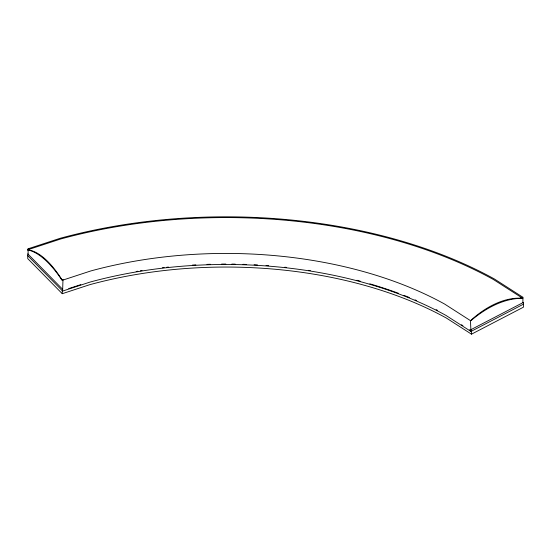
<?xml version="1.0" encoding="UTF-8"?>
<svg xmlns="http://www.w3.org/2000/svg" width="551" height="551" viewBox="0 0 551 551"><rect width="100%" height="100%" fill="white"/><g stroke="black" fill="none" stroke-linecap="round" stroke-linejoin="round"><path stroke-width="0.83" d="M523.45 304.18L470.953 331.454L445.952 315.406A318.32 183.779 0 0 0 90.02 282.084L62.621 291.073L62.986 279.357M470.871 329.698L523.45 302.389L523.45 307.176L471.498 334.168L446.455 318.099A319.05 184.199 0 0 0 89.71 284.702L62.263 293.704L27.743 258.619L27.743 253.825L62.676 289.33M522.906 302.664L522.906 297.278L521.818 297.74A94.483 57.345 -57.3 0 0 520.234 297.726M470.499 320.661L471.394 320.283A94.483 57.345 -57.3 0 1 522.803 298.366L493.365 279.481A386.933 223.396 0 0 0 60.713 238.976L27.55 249.851A94.483 38.102 71.8 0 1 61.705 279.777L62.297 280.294L90.846 270.934A316.384 182.663 0 0 1 444.616 304.049L470.499 320.661A85.012 51.601 -57.3 0 1 522.803 298.366M28.101 254.19L28.101 248.797L60.08 238.314A388.407 224.243 0 0 1 494.378 278.971L522.906 297.278M68.717 288.586L80.832 284.619M461.483 324.746L462.909 325.662M469.349 329.794L471.498 331.172L471.498 334.168M28.101 248.797L28.824 249.438M27.743 255.623L62.621 291.073M470.451 320.489L470.953 331.454M62.263 290.708L62.263 293.704M27.55 249.851A85.012 34.286 71.8 0 1 62.297 280.294M136.18 271.505A319.05 184.199 0 0 1 137.853 271.223M140.367 270.81A319.05 184.199 0 0 1 142.048 270.541M162.455 267.745A319.05 184.199 0 0 1 164.17 267.545M166.746 267.256A319.05 184.199 0 0 1 168.468 267.07M192.423 265.072A319.05 184.199 0 0 1 195.839 264.879M206.976 264.384A319.05 184.199 0 0 1 210.406 264.273M221.557 264.074A319.05 184.199 0 0 1 225.834 264.053M231.819 264.081A319.05 184.199 0 0 1 235.243 264.129M242.957 264.315A319.05 184.199 0 0 1 246.387 264.432M254.094 264.769A319.05 184.199 0 0 1 257.517 264.955M266.043 265.513A319.05 184.199 0 0 1 268.599 265.699M284.784 267.207A319.05 184.199 0 0 1 286.499 267.393M308.65 270.341A319.05 184.199 0 0 1 310.337 270.603M356.917 280.273A319.05 184.199 0 0 1 360.154 281.127M369.831 283.834A319.05 184.199 0 0 1 398.449 293.284M403.959 295.37A319.05 184.199 0 0 1 409.379 297.519M415.055 299.875A319.05 184.199 0 0 1 416.659 300.564M436.13 309.648A319.05 184.199 0 0 1 437.639 310.413"/></g></svg>
